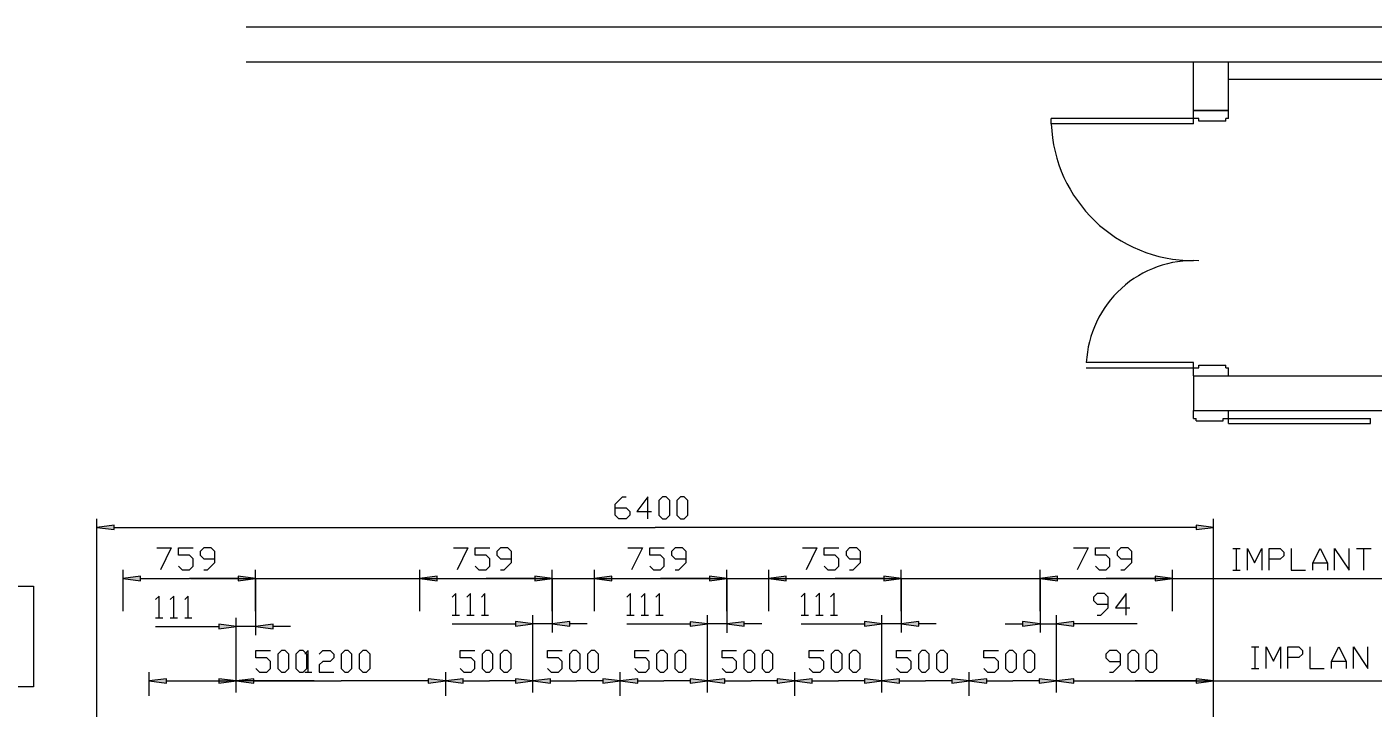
# Model space of a CAD drawing. Header units: millimetres. Extents: x 53635 to 142317, y 101101 to 147193.
# Drawn here: x 70416 to 78130, y 122537 to 126443 of the extents above; entities that cross this region are included whole.
import ezdxf

# ---------------------------------------------------------------- set-up
doc = ezdxf.new("R2010")
doc.units = ezdxf.units.MM
doc.header["$LTSCALE"] = 0.5
doc.header["$MEASUREMENT"] = 0
doc.layers.get('0').update_dxf_attribs({"lineweight": 0})
for name, color, linetype, lineweight in [('beton', 6, 'Continuous', 0), ('betonfin', 1, 'Continuous', 0), ('COT', 3, 'Continuous', 0)]:
    doc.layers.add(name, color=color, linetype=linetype, lineweight=lineweight)
doc.styles.add('_TCW_TXTSTY_1', font='TIMES.TTF')
doc.styles.get("Standard").update_dxf_attribs({"font": 'TXT.SHX'})
doc.dimstyles.get("Standard").update_dxf_attribs({"dimscale": 10, "dimtxt": 1.5, "dimasz": 2, "dimexe": 1, "dimexo": 1, "dimgap": 1, "dimtad": 1, "dimrnd": 0.5, "dimdsep": 46, "dimtxsty": '_TCW_TXTSTY_1', "dimcen": 0.09, "dimclrd": 3, "dimclre": 3, "dimclrt": 3, "dimadec": 0, "dimazin": 0, "dimtfac": 1, "dimtdec": 3, "dimtmove": 0, "dimatfit": 0, "dimfxl": 1, "dimfrac": 2, "dimtolj": 1, "dimtzin": 0, "dimarcsym": 0})

# ---------------------------------------------------------------- blocks, each defined once
blk = doc.blocks.new('*D103')
at = {"layer": 'COT', "linetype": 'Continuous', "ltscale": 2}
for points in [[(76221.6, 123019.4), (76121.6, 123032.4), (76121.6, 123006.4)], [(76315.8, 123019.4), (76415.8, 123006.4), (76415.8, 123032.4)]]:
    blk.add_hatch(color=3, dxfattribs=at).paths.add_polyline_path(points)
at = {"linetype": 'ByBlock', "flags": 128}
for points in [[(76549.1, 123069.4), (76570, 123069.4), (76611.6, 123111.1), (76611.6, 123173.6), (76590.8, 123194.4), (76549.1, 123194.4), (76528.3, 123173.6), (76528.3, 123152.7), (76549.1, 123131.9), (76611.6, 123131.9)], [(76715.8, 123069.4), (76715.8, 123194.4), (76653.3, 123111.1), (76736.6, 123111.1)]]:
    blk.add_lwpolyline(points, dxfattribs=at)
at = {"layer": 'COT', "color": 3, "linetype": 'Continuous', "ltscale": 2}
for p, q in [((76221.6, 123280), (76221.6, 122969.4)), ((76315.8, 122676.9), (76315.8, 123069.4))]:
    blk.add_line(p, q, dxfattribs=at)
at = {"layer": 'COT', "color": 3, "linetype": 'Continuous', "ltscale": 2, "flags": 128}
for points in [[(76021.6, 123019.4), (76121.6, 123019.4)], [(76778.3, 123019.4), (76528.3, 123019.4), (76415.8, 123019.4)]]:
    blk.add_lwpolyline(points, dxfattribs=at)
for points in [[(76221.6, 123019.4), (76121.6, 123032.4), (76121.6, 123006.4)], [(76315.8, 123019.4), (76415.8, 123006.4), (76415.8, 123032.4)]]:
    blk.add_lwpolyline(points, close=True, dxfattribs=at)
at = {"layer": 'COT', "color": 3, "linetype": 'Continuous', "ltscale": 2}
blk.add_lwpolyline([(76221.6, 123019.4), (76315.8, 123019.4)], dxfattribs=at)
blk = doc.blocks.new('*D104')
at = {"layer": 'COT', "linetype": 'Continuous', "ltscale": 2}
for points in [[(75315.8, 123020), (75215.8, 123033), (75215.8, 123007)], [(75426.6, 123020), (75526.6, 123007), (75526.6, 123033)]]:
    blk.add_hatch(color=3, dxfattribs=at).paths.add_polyline_path(points)
at = {"linetype": 'ByBlock'}
for points in [[(74874.1, 123070), (74874.1, 123195), (74853.3, 123174.1)], [(74957.5, 123070), (74957.5, 123195), (74936.6, 123174.1)], [(75040.8, 123070), (75040.8, 123195), (75020, 123174.1)]]:
    blk.add_lwpolyline(points, dxfattribs=at)
at = {"linetype": 'ByBlock', "flags": 128}
for points in [[(74853.3, 123070), (74895, 123070)], [(74936.6, 123070), (74978.3, 123070)], [(75020, 123070), (75061.6, 123070)]]:
    blk.add_lwpolyline(points, dxfattribs=at)
at = {"layer": 'COT', "color": 3, "linetype": 'Continuous', "ltscale": 2}
for p, q in [((75426.6, 123280), (75426.6, 122970)), ((75315.8, 122676.9), (75315.8, 123070))]:
    blk.add_line(p, q, dxfattribs=at)
at = {"layer": 'COT', "color": 3, "linetype": 'Continuous', "ltscale": 2, "flags": 128}
for points in [[(74853.3, 123020), (75103.3, 123020), (75215.8, 123020)], [(75626.6, 123020), (75526.6, 123020)]]:
    blk.add_lwpolyline(points, dxfattribs=at)
for points in [[(75315.8, 123020), (75215.8, 123033), (75215.8, 123007)], [(75426.6, 123020), (75526.6, 123007), (75526.6, 123033)]]:
    blk.add_lwpolyline(points, close=True, dxfattribs=at)
at = {"layer": 'COT', "color": 3, "linetype": 'Continuous', "ltscale": 2}
blk.add_lwpolyline([(75426.6, 123020), (75315.8, 123020)], dxfattribs=at)
blk = doc.blocks.new('*D105')
at = {"layer": 'COT', "linetype": 'Continuous', "ltscale": 2}
for points in [[(74315.8, 123019.1), (74215.8, 123032.1), (74215.8, 123006.1)], [(74426.6, 123019.1), (74526.6, 123006.1), (74526.6, 123032.1)]]:
    blk.add_hatch(color=3, dxfattribs=at).paths.add_polyline_path(points)
at = {"linetype": 'ByBlock'}
for points in [[(73874.1, 123069.1), (73874.1, 123194.1), (73853.3, 123173.3)], [(73957.5, 123069.1), (73957.5, 123194.1), (73936.6, 123173.3)], [(74040.8, 123069.1), (74040.8, 123194.1), (74020, 123173.3)]]:
    blk.add_lwpolyline(points, dxfattribs=at)
at = {"linetype": 'ByBlock', "flags": 128}
for points in [[(73853.3, 123069.1), (73895, 123069.1)], [(73936.6, 123069.1), (73978.3, 123069.1)], [(74020, 123069.1), (74061.6, 123069.1)]]:
    blk.add_lwpolyline(points, dxfattribs=at)
at = {"layer": 'COT', "color": 3, "linetype": 'Continuous', "ltscale": 2}
for p, q in [((74426.6, 123280), (74426.6, 122969.1)), ((74315.8, 122676.9), (74315.8, 123069.1))]:
    blk.add_line(p, q, dxfattribs=at)
at = {"layer": 'COT', "color": 3, "linetype": 'Continuous', "ltscale": 2, "flags": 128}
for points in [[(73853.3, 123019.1), (74103.3, 123019.1), (74215.8, 123019.1)], [(74626.6, 123019.1), (74526.6, 123019.1)]]:
    blk.add_lwpolyline(points, dxfattribs=at)
for points in [[(74315.8, 123019.1), (74215.8, 123032.1), (74215.8, 123006.1)], [(74426.6, 123019.1), (74526.6, 123006.1), (74526.6, 123032.1)]]:
    blk.add_lwpolyline(points, close=True, dxfattribs=at)
at = {"layer": 'COT', "color": 3, "linetype": 'Continuous', "ltscale": 2}
blk.add_lwpolyline([(74426.6, 123019.1), (74315.8, 123019.1)], dxfattribs=at)
blk = doc.blocks.new('*D106')
at = {"layer": 'COT', "linetype": 'Continuous', "ltscale": 2}
for points in [[(73315.8, 123019.4), (73215.8, 123032.4), (73215.8, 123006.4)], [(73426.6, 123019.4), (73526.6, 123006.4), (73526.6, 123032.4)]]:
    blk.add_hatch(color=3, dxfattribs=at).paths.add_polyline_path(points)
at = {"linetype": 'ByBlock'}
for points in [[(72874.1, 123069.4), (72874.1, 123194.4), (72853.3, 123173.6)], [(72957.5, 123069.4), (72957.5, 123194.4), (72936.6, 123173.6)], [(73040.8, 123069.4), (73040.8, 123194.4), (73020, 123173.6)]]:
    blk.add_lwpolyline(points, dxfattribs=at)
at = {"linetype": 'ByBlock', "flags": 128}
for points in [[(72853.3, 123069.4), (72895, 123069.4)], [(72936.6, 123069.4), (72978.3, 123069.4)], [(73020, 123069.4), (73061.6, 123069.4)]]:
    blk.add_lwpolyline(points, dxfattribs=at)
at = {"layer": 'COT', "color": 3, "linetype": 'Continuous', "ltscale": 2}
for p, q in [((73426.6, 123280), (73426.6, 122969.4)), ((73315.8, 122676.9), (73315.8, 123069.4))]:
    blk.add_line(p, q, dxfattribs=at)
at = {"layer": 'COT', "color": 3, "linetype": 'Continuous', "ltscale": 2, "flags": 128}
for points in [[(72853.3, 123019.4), (73103.3, 123019.4), (73215.8, 123019.4)], [(73626.6, 123019.4), (73526.6, 123019.4)]]:
    blk.add_lwpolyline(points, dxfattribs=at)
for points in [[(73315.8, 123019.4), (73215.8, 123032.4), (73215.8, 123006.4)], [(73426.6, 123019.4), (73526.6, 123006.4), (73526.6, 123032.4)]]:
    blk.add_lwpolyline(points, close=True, dxfattribs=at)
at = {"layer": 'COT', "color": 3, "linetype": 'Continuous', "ltscale": 2}
blk.add_lwpolyline([(73426.6, 123019.4), (73315.8, 123019.4)], dxfattribs=at)
blk = doc.blocks.new('*D107')
at = {"layer": 'COT', "linetype": 'Continuous', "ltscale": 2}
for points in [[(71615.8, 123004.3), (71515.8, 123017.3), (71515.8, 122991.3)], [(71726.6, 123004.3), (71826.6, 122991.3), (71826.6, 123017.3)]]:
    blk.add_hatch(color=3, dxfattribs=at).paths.add_polyline_path(points)
at = {"linetype": 'ByBlock'}
for points in [[(71174.1, 123054.3), (71174.1, 123179.3), (71153.3, 123158.4)], [(71257.5, 123054.3), (71257.5, 123179.3), (71236.6, 123158.4)], [(71340.8, 123054.3), (71340.8, 123179.3), (71320, 123158.4)]]:
    blk.add_lwpolyline(points, dxfattribs=at)
at = {"linetype": 'ByBlock', "flags": 128}
for points in [[(71153.3, 123054.3), (71195, 123054.3)], [(71236.6, 123054.3), (71278.3, 123054.3)], [(71320, 123054.3), (71361.6, 123054.3)]]:
    blk.add_lwpolyline(points, dxfattribs=at)
at = {"layer": 'COT', "color": 3, "linetype": 'Continuous', "ltscale": 2}
for p, q in [((71726.6, 123280), (71726.6, 122954.3)), ((71615.8, 122676.9), (71615.8, 123054.3))]:
    blk.add_line(p, q, dxfattribs=at)
at = {"layer": 'COT', "color": 3, "linetype": 'Continuous', "ltscale": 2, "flags": 128}
for points in [[(71153.3, 123004.3), (71403.3, 123004.3), (71515.8, 123004.3)], [(71926.6, 123004.3), (71826.6, 123004.3)]]:
    blk.add_lwpolyline(points, dxfattribs=at)
for points in [[(71615.8, 123004.3), (71515.8, 123017.3), (71515.8, 122991.3)], [(71726.6, 123004.3), (71826.6, 122991.3), (71826.6, 123017.3)]]:
    blk.add_lwpolyline(points, close=True, dxfattribs=at)
at = {"layer": 'COT', "color": 3, "linetype": 'Continuous', "ltscale": 2}
blk.add_lwpolyline([(71726.6, 123004.3), (71615.8, 123004.3)], dxfattribs=at)
blk = doc.blocks.new('*D108')
at = {"layer": 'COT', "linetype": 'Continuous', "ltscale": 2}
for points in [[(71115.9, 122692.1), (71215.9, 122679.1), (71215.9, 122705.1)], [(71615.8, 122692.1), (71515.8, 122705.1), (71515.8, 122679.1)]]:
    blk.add_hatch(color=3, dxfattribs=at).paths.add_polyline_path(points)
at = {"linetype": 'ByBlock', "flags": 128}
for points in [[(71728.3, 122762.9), (71749.1, 122742.1), (71790.8, 122742.1), (71811.6, 122762.9), (71811.6, 122804.6), (71790.8, 122825.4), (71728.3, 122825.4), (71728.3, 122867.1), (71811.6, 122867.1)], [(71874.1, 122742.1), (71895, 122742.1), (71915.8, 122762.9), (71915.8, 122846.3), (71895, 122867.1), (71874.1, 122867.1), (71853.3, 122846.3), (71853.3, 122762.9), (71874.1, 122742.1)], [(71978.3, 122742.1), (71999.1, 122742.1), (72020, 122762.9), (72020, 122846.3), (71999.1, 122867.1), (71978.3, 122867.1), (71957.5, 122846.3), (71957.5, 122762.9), (71978.3, 122742.1)]]:
    blk.add_lwpolyline(points, dxfattribs=at)
at = {"layer": 'COT', "color": 3, "linetype": 'Continuous', "ltscale": 2}
for p, q in [((71115.9, 122606.6), (71115.9, 122742.1)), ((71615.8, 122626.9), (71615.8, 122742.1))]:
    blk.add_line(p, q, dxfattribs=at)
at = {"layer": 'COT', "color": 3, "linetype": 'Continuous', "ltscale": 2, "flags": 128}
for points in [[(71115.9, 122692.1), (71215.9, 122679.1), (71215.9, 122705.1)], [(71615.8, 122692.1), (71515.8, 122705.1), (71515.8, 122679.1)]]:
    blk.add_lwpolyline(points, close=True, dxfattribs=at)
for points in [[(71215.9, 122692.1), (71515.8, 122692.1), (71515.8, 122692.1), (71565.8, 122692.1)], [(72061.6, 122692.1), (71728.3, 122692.1), (71615.8, 122692.1), (71565.8, 122692.1)]]:
    blk.add_lwpolyline(points, dxfattribs=at)
blk = doc.blocks.new('*D109')
at = {"layer": 'COT', "linetype": 'Continuous', "ltscale": 2}
for points in [[(71615.8, 122692.1), (71715.8, 122679.1), (71715.8, 122705.1)], [(72815.9, 122692.1), (72715.9, 122705.1), (72715.9, 122679.1)]]:
    blk.add_hatch(color=3, dxfattribs=at).paths.add_polyline_path(points)
at = {"linetype": 'ByBlock'}
blk.add_lwpolyline([(72028.3, 122742.1), (72028.3, 122867.1), (72007.5, 122846.3)], dxfattribs=at)
at = {"linetype": 'ByBlock', "flags": 128}
for points in [[(72090.8, 122846.3), (72111.7, 122867.1), (72153.3, 122867.1), (72174.2, 122846.3), (72174.2, 122825.4), (72153.3, 122804.6), (72111.7, 122804.6), (72090.8, 122783.8), (72090.8, 122742.1), (72174.2, 122742.1)], [(72236.7, 122742.1), (72257.5, 122742.1), (72278.3, 122762.9), (72278.3, 122846.3), (72257.5, 122867.1), (72236.7, 122867.1), (72215.8, 122846.3), (72215.8, 122762.9), (72236.7, 122742.1)], [(72340.8, 122742.1), (72361.7, 122742.1), (72382.5, 122762.9), (72382.5, 122846.3), (72361.7, 122867.1), (72340.8, 122867.1), (72320, 122846.3), (72320, 122762.9), (72340.8, 122742.1)], [(72007.5, 122742.1), (72049.2, 122742.1)]]:
    blk.add_lwpolyline(points, dxfattribs=at)
at = {"layer": 'COT', "color": 3, "linetype": 'Continuous', "ltscale": 2}
for p, q in [((71615.8, 122626.9), (71615.8, 122742.1)), ((72815.9, 122606.6), (72815.9, 122742.1))]:
    blk.add_line(p, q, dxfattribs=at)
at = {"layer": 'COT', "color": 3, "linetype": 'Continuous', "ltscale": 2, "flags": 128}
for points in [[(71615.8, 122692.1), (71715.8, 122679.1), (71715.8, 122705.1)], [(72815.9, 122692.1), (72715.9, 122705.1), (72715.9, 122679.1)]]:
    blk.add_lwpolyline(points, close=True, dxfattribs=at)
for points in [[(71715.8, 122692.1), (71715.8, 122692.1), (71715.8, 122692.1), (72215.8, 122692.1)], [(72715.9, 122692.1), (72715.9, 122692.1), (72715.9, 122692.1), (72215.8, 122692.1)]]:
    blk.add_lwpolyline(points, dxfattribs=at)
blk = doc.blocks.new('*D110')
at = {"layer": 'COT', "linetype": 'Continuous', "ltscale": 2}
for points in [[(72815.9, 122692.1), (72915.9, 122679.1), (72915.9, 122705.1)], [(73315.8, 122692.1), (73215.8, 122705.1), (73215.8, 122679.1)]]:
    blk.add_hatch(color=3, dxfattribs=at).paths.add_polyline_path(points)
at = {"linetype": 'ByBlock', "flags": 128}
for points in [[(72899.2, 122762.9), (72920, 122742.1), (72961.7, 122742.1), (72982.5, 122762.9), (72982.5, 122804.6), (72961.7, 122825.4), (72899.2, 122825.4), (72899.2, 122867.1), (72982.5, 122867.1)], [(73045, 122742.1), (73065.8, 122742.1), (73086.7, 122762.9), (73086.7, 122846.3), (73065.8, 122867.1), (73045, 122867.1), (73024.2, 122846.3), (73024.2, 122762.9), (73045, 122742.1)], [(73149.2, 122742.1), (73170, 122742.1), (73190.8, 122762.9), (73190.8, 122846.3), (73170, 122867.1), (73149.2, 122867.1), (73128.3, 122846.3), (73128.3, 122762.9), (73149.2, 122742.1)]]:
    blk.add_lwpolyline(points, dxfattribs=at)
at = {"layer": 'COT', "color": 3, "linetype": 'Continuous', "ltscale": 2}
for p, q in [((72815.9, 122606.6), (72815.9, 122742.1)), ((73315.8, 122626.9), (73315.8, 122742.1))]:
    blk.add_line(p, q, dxfattribs=at)
at = {"layer": 'COT', "color": 3, "linetype": 'Continuous', "ltscale": 2, "flags": 128}
for points in [[(72815.9, 122692.1), (72915.9, 122679.1), (72915.9, 122705.1)], [(73315.8, 122692.1), (73215.8, 122705.1), (73215.8, 122679.1)]]:
    blk.add_lwpolyline(points, close=True, dxfattribs=at)
for points in [[(72915.9, 122692.1), (72915.9, 122692.1), (72915.9, 122692.1), (73065.8, 122692.1)], [(73215.8, 122692.1), (73215.8, 122692.1), (73215.8, 122692.1), (73065.8, 122692.1)]]:
    blk.add_lwpolyline(points, dxfattribs=at)
blk = doc.blocks.new('*D111')
at = {"layer": 'COT', "linetype": 'Continuous', "ltscale": 2}
for points in [[(73315.8, 122692.1), (73415.8, 122679.1), (73415.8, 122705.1)], [(73815.9, 122692.1), (73715.9, 122705.1), (73715.9, 122679.1)]]:
    blk.add_hatch(color=3, dxfattribs=at).paths.add_polyline_path(points)
at = {"linetype": 'ByBlock', "flags": 128}
for points in [[(73399.2, 122762.9), (73420, 122742.1), (73461.7, 122742.1), (73482.5, 122762.9), (73482.5, 122804.6), (73461.7, 122825.4), (73399.2, 122825.4), (73399.2, 122867.1), (73482.5, 122867.1)], [(73545, 122742.1), (73565.8, 122742.1), (73586.7, 122762.9), (73586.7, 122846.3), (73565.8, 122867.1), (73545, 122867.1), (73524.2, 122846.3), (73524.2, 122762.9), (73545, 122742.1)], [(73649.2, 122742.1), (73670, 122742.1), (73690.8, 122762.9), (73690.8, 122846.3), (73670, 122867.1), (73649.2, 122867.1), (73628.3, 122846.3), (73628.3, 122762.9), (73649.2, 122742.1)]]:
    blk.add_lwpolyline(points, dxfattribs=at)
at = {"layer": 'COT', "color": 3, "linetype": 'Continuous', "ltscale": 2}
for p, q in [((73315.8, 122626.9), (73315.8, 122742.1)), ((73815.9, 122606.6), (73815.9, 122742.1))]:
    blk.add_line(p, q, dxfattribs=at)
at = {"layer": 'COT', "color": 3, "linetype": 'Continuous', "ltscale": 2, "flags": 128}
for points in [[(73315.8, 122692.1), (73415.8, 122679.1), (73415.8, 122705.1)], [(73815.9, 122692.1), (73715.9, 122705.1), (73715.9, 122679.1)]]:
    blk.add_lwpolyline(points, close=True, dxfattribs=at)
for points in [[(73415.8, 122692.1), (73415.8, 122692.1), (73415.8, 122692.1), (73565.8, 122692.1)], [(73715.9, 122692.1), (73715.9, 122692.1), (73715.9, 122692.1), (73565.8, 122692.1)]]:
    blk.add_lwpolyline(points, dxfattribs=at)
blk = doc.blocks.new('*D112')
at = {"layer": 'COT', "linetype": 'Continuous', "ltscale": 2}
for points in [[(73815.9, 122692.1), (73915.9, 122679.1), (73915.9, 122705.1)], [(74315.8, 122692.1), (74215.8, 122705.1), (74215.8, 122679.1)]]:
    blk.add_hatch(color=3, dxfattribs=at).paths.add_polyline_path(points)
at = {"linetype": 'ByBlock', "flags": 128}
for points in [[(73899.2, 122762.9), (73920, 122742.1), (73961.7, 122742.1), (73982.5, 122762.9), (73982.5, 122804.6), (73961.7, 122825.4), (73899.2, 122825.4), (73899.2, 122867.1), (73982.5, 122867.1)], [(74045, 122742.1), (74065.8, 122742.1), (74086.7, 122762.9), (74086.7, 122846.3), (74065.8, 122867.1), (74045, 122867.1), (74024.2, 122846.3), (74024.2, 122762.9), (74045, 122742.1)], [(74149.2, 122742.1), (74170, 122742.1), (74190.8, 122762.9), (74190.8, 122846.3), (74170, 122867.1), (74149.2, 122867.1), (74128.3, 122846.3), (74128.3, 122762.9), (74149.2, 122742.1)]]:
    blk.add_lwpolyline(points, dxfattribs=at)
at = {"layer": 'COT', "color": 3, "linetype": 'Continuous', "ltscale": 2}
for p, q in [((73815.9, 122606.6), (73815.9, 122742.1)), ((74315.8, 122626.9), (74315.8, 122742.1))]:
    blk.add_line(p, q, dxfattribs=at)
at = {"layer": 'COT', "color": 3, "linetype": 'Continuous', "ltscale": 2, "flags": 128}
for points in [[(73815.9, 122692.1), (73915.9, 122679.1), (73915.9, 122705.1)], [(74315.8, 122692.1), (74215.8, 122705.1), (74215.8, 122679.1)]]:
    blk.add_lwpolyline(points, close=True, dxfattribs=at)
for points in [[(73915.9, 122692.1), (73915.9, 122692.1), (73915.9, 122692.1), (74065.8, 122692.1)], [(74215.8, 122692.1), (74215.8, 122692.1), (74215.8, 122692.1), (74065.8, 122692.1)]]:
    blk.add_lwpolyline(points, dxfattribs=at)
blk = doc.blocks.new('*D113')
at = {"layer": 'COT', "linetype": 'Continuous', "ltscale": 2}
for points in [[(74315.8, 122692.1), (74415.8, 122679.1), (74415.8, 122705.1)], [(74815.9, 122692.1), (74715.9, 122705.1), (74715.9, 122679.1)]]:
    blk.add_hatch(color=3, dxfattribs=at).paths.add_polyline_path(points)
at = {"linetype": 'ByBlock', "flags": 128}
for points in [[(74399.2, 122762.9), (74420, 122742.1), (74461.7, 122742.1), (74482.5, 122762.9), (74482.5, 122804.6), (74461.7, 122825.4), (74399.2, 122825.4), (74399.2, 122867.1), (74482.5, 122867.1)], [(74545, 122742.1), (74565.8, 122742.1), (74586.7, 122762.9), (74586.7, 122846.3), (74565.8, 122867.1), (74545, 122867.1), (74524.2, 122846.3), (74524.2, 122762.9), (74545, 122742.1)], [(74649.2, 122742.1), (74670, 122742.1), (74690.8, 122762.9), (74690.8, 122846.3), (74670, 122867.1), (74649.2, 122867.1), (74628.3, 122846.3), (74628.3, 122762.9), (74649.2, 122742.1)]]:
    blk.add_lwpolyline(points, dxfattribs=at)
at = {"layer": 'COT', "color": 3, "linetype": 'Continuous', "ltscale": 2}
for p, q in [((74315.8, 122626.9), (74315.8, 122742.1)), ((74815.9, 122606.6), (74815.9, 122742.1))]:
    blk.add_line(p, q, dxfattribs=at)
at = {"layer": 'COT', "color": 3, "linetype": 'Continuous', "ltscale": 2, "flags": 128}
for points in [[(74315.8, 122692.1), (74415.8, 122679.1), (74415.8, 122705.1)], [(74815.9, 122692.1), (74715.9, 122705.1), (74715.9, 122679.1)]]:
    blk.add_lwpolyline(points, close=True, dxfattribs=at)
for points in [[(74415.8, 122692.1), (74415.8, 122692.1), (74415.8, 122692.1), (74565.8, 122692.1)], [(74715.9, 122692.1), (74715.9, 122692.1), (74715.9, 122692.1), (74565.8, 122692.1)]]:
    blk.add_lwpolyline(points, dxfattribs=at)
blk = doc.blocks.new('*D114')
at = {"layer": 'COT', "linetype": 'Continuous', "ltscale": 2}
for points in [[(74815.9, 122692.1), (74915.9, 122679.1), (74915.9, 122705.1)], [(75315.8, 122692.1), (75215.8, 122705.1), (75215.8, 122679.1)]]:
    blk.add_hatch(color=3, dxfattribs=at).paths.add_polyline_path(points)
at = {"linetype": 'ByBlock', "flags": 128}
for points in [[(74899.2, 122762.9), (74920, 122742.1), (74961.7, 122742.1), (74982.5, 122762.9), (74982.5, 122804.6), (74961.7, 122825.4), (74899.2, 122825.4), (74899.2, 122867.1), (74982.5, 122867.1)], [(75045, 122742.1), (75065.8, 122742.1), (75086.7, 122762.9), (75086.7, 122846.3), (75065.8, 122867.1), (75045, 122867.1), (75024.2, 122846.3), (75024.2, 122762.9), (75045, 122742.1)], [(75149.2, 122742.1), (75170, 122742.1), (75190.8, 122762.9), (75190.8, 122846.3), (75170, 122867.1), (75149.2, 122867.1), (75128.3, 122846.3), (75128.3, 122762.9), (75149.2, 122742.1)]]:
    blk.add_lwpolyline(points, dxfattribs=at)
at = {"layer": 'COT', "color": 3, "linetype": 'Continuous', "ltscale": 2}
for p, q in [((74815.9, 122606.6), (74815.9, 122742.1)), ((75315.8, 122626.9), (75315.8, 122742.1))]:
    blk.add_line(p, q, dxfattribs=at)
at = {"layer": 'COT', "color": 3, "linetype": 'Continuous', "ltscale": 2, "flags": 128}
for points in [[(74815.9, 122692.1), (74915.9, 122679.1), (74915.9, 122705.1)], [(75315.8, 122692.1), (75215.8, 122705.1), (75215.8, 122679.1)]]:
    blk.add_lwpolyline(points, close=True, dxfattribs=at)
for points in [[(74915.9, 122692.1), (74915.9, 122692.1), (74915.9, 122692.1), (75065.8, 122692.1)], [(75215.8, 122692.1), (75215.8, 122692.1), (75215.8, 122692.1), (75065.8, 122692.1)]]:
    blk.add_lwpolyline(points, dxfattribs=at)
blk = doc.blocks.new('*D115')
at = {"layer": 'COT', "linetype": 'Continuous', "ltscale": 2}
for points in [[(75315.8, 122692.1), (75415.8, 122679.1), (75415.8, 122705.1)], [(75815.9, 122692.1), (75715.9, 122705.1), (75715.9, 122679.1)]]:
    blk.add_hatch(color=3, dxfattribs=at).paths.add_polyline_path(points)
at = {"linetype": 'ByBlock', "flags": 128}
for points in [[(75399.2, 122762.9), (75420, 122742.1), (75461.7, 122742.1), (75482.5, 122762.9), (75482.5, 122804.6), (75461.7, 122825.4), (75399.2, 122825.4), (75399.2, 122867.1), (75482.5, 122867.1)], [(75545, 122742.1), (75565.8, 122742.1), (75586.7, 122762.9), (75586.7, 122846.3), (75565.8, 122867.1), (75545, 122867.1), (75524.2, 122846.3), (75524.2, 122762.9), (75545, 122742.1)], [(75649.2, 122742.1), (75670, 122742.1), (75690.8, 122762.9), (75690.8, 122846.3), (75670, 122867.1), (75649.2, 122867.1), (75628.3, 122846.3), (75628.3, 122762.9), (75649.2, 122742.1)]]:
    blk.add_lwpolyline(points, dxfattribs=at)
at = {"layer": 'COT', "color": 3, "linetype": 'Continuous', "ltscale": 2}
for p, q in [((75315.8, 122626.9), (75315.8, 122742.1)), ((75815.9, 122606.6), (75815.9, 122742.1))]:
    blk.add_line(p, q, dxfattribs=at)
at = {"layer": 'COT', "color": 3, "linetype": 'Continuous', "ltscale": 2, "flags": 128}
for points in [[(75315.8, 122692.1), (75415.8, 122679.1), (75415.8, 122705.1)], [(75815.9, 122692.1), (75715.9, 122705.1), (75715.9, 122679.1)]]:
    blk.add_lwpolyline(points, close=True, dxfattribs=at)
for points in [[(75415.8, 122692.1), (75415.8, 122692.1), (75415.8, 122692.1), (75565.8, 122692.1)], [(75715.9, 122692.1), (75715.9, 122692.1), (75715.9, 122692.1), (75565.8, 122692.1)]]:
    blk.add_lwpolyline(points, dxfattribs=at)
blk = doc.blocks.new('*D116')
at = {"layer": 'COT', "linetype": 'Continuous', "ltscale": 2}
for points in [[(75815.9, 122692.1), (75915.9, 122679.1), (75915.9, 122705.1)], [(76315.8, 122692.1), (76215.8, 122705.1), (76215.8, 122679.1)]]:
    blk.add_hatch(color=3, dxfattribs=at).paths.add_polyline_path(points)
at = {"linetype": 'ByBlock', "flags": 128}
for points in [[(75899.2, 122762.9), (75920, 122742.1), (75961.7, 122742.1), (75982.5, 122762.9), (75982.5, 122804.6), (75961.7, 122825.4), (75899.2, 122825.4), (75899.2, 122867.1), (75982.5, 122867.1)], [(76045, 122742.1), (76065.8, 122742.1), (76086.7, 122762.9), (76086.7, 122846.3), (76065.8, 122867.1), (76045, 122867.1), (76024.2, 122846.3), (76024.2, 122762.9), (76045, 122742.1)], [(76149.2, 122742.1), (76170, 122742.1), (76190.8, 122762.9), (76190.8, 122846.3), (76170, 122867.1), (76149.2, 122867.1), (76128.3, 122846.3), (76128.3, 122762.9), (76149.2, 122742.1)]]:
    blk.add_lwpolyline(points, dxfattribs=at)
at = {"layer": 'COT', "color": 3, "linetype": 'Continuous', "ltscale": 2}
for p, q in [((75815.9, 122606.6), (75815.9, 122742.1)), ((76315.8, 122626.9), (76315.8, 122742.1))]:
    blk.add_line(p, q, dxfattribs=at)
at = {"layer": 'COT', "color": 3, "linetype": 'Continuous', "ltscale": 2, "flags": 128}
for points in [[(75815.9, 122692.1), (75915.9, 122679.1), (75915.9, 122705.1)], [(76315.8, 122692.1), (76215.8, 122705.1), (76215.8, 122679.1)]]:
    blk.add_lwpolyline(points, close=True, dxfattribs=at)
for points in [[(75915.9, 122692.1), (75915.9, 122692.1), (75915.9, 122692.1), (76065.8, 122692.1)], [(76215.8, 122692.1), (76215.8, 122692.1), (76215.8, 122692.1), (76065.8, 122692.1)]]:
    blk.add_lwpolyline(points, dxfattribs=at)
blk = doc.blocks.new('*D117')
at = {"layer": 'COT', "linetype": 'Continuous', "ltscale": 2}
for points in [[(76315.8, 122692.1), (76415.8, 122679.1), (76415.8, 122705.1)], [(77215.9, 122692.1), (77115.9, 122705.1), (77115.9, 122679.1)]]:
    blk.add_hatch(color=3, dxfattribs=at).paths.add_polyline_path(points)
at = {"linetype": 'ByBlock', "flags": 128}
for points in [[(76620, 122742.1), (76640.8, 122742.1), (76682.5, 122783.8), (76682.5, 122846.3), (76661.7, 122867.1), (76620, 122867.1), (76599.2, 122846.3), (76599.2, 122825.4), (76620, 122804.6), (76682.5, 122804.6)], [(76745, 122742.1), (76765.8, 122742.1), (76786.7, 122762.9), (76786.7, 122846.3), (76765.8, 122867.1), (76745, 122867.1), (76724.2, 122846.3), (76724.2, 122762.9), (76745, 122742.1)], [(76849.2, 122742.1), (76870, 122742.1), (76890.8, 122762.9), (76890.8, 122846.3), (76870, 122867.1), (76849.2, 122867.1), (76828.3, 122846.3), (76828.3, 122762.9), (76849.2, 122742.1)]]:
    blk.add_lwpolyline(points, dxfattribs=at)
at = {"layer": 'COT', "color": 3, "linetype": 'Continuous', "ltscale": 2}
for p, q in [((76315.8, 122676.9), (76315.8, 122742.1)), ((77215.9, 122698.6), (77215.9, 122742.1))]:
    blk.add_line(p, q, dxfattribs=at)
at = {"layer": 'COT', "color": 3, "linetype": 'Continuous', "ltscale": 2, "flags": 128}
for points in [[(76315.8, 122692.1), (76415.8, 122679.1), (76415.8, 122705.1)], [(77215.9, 122692.1), (77115.9, 122705.1), (77115.9, 122679.1)]]:
    blk.add_lwpolyline(points, close=True, dxfattribs=at)
for points in [[(76415.8, 122692.1), (76415.8, 122692.1), (76415.8, 122692.1), (76765.8, 122692.1)], [(77115.9, 122692.1), (77115.9, 122692.1), (77115.9, 122692.1), (76765.8, 122692.1)]]:
    blk.add_lwpolyline(points, dxfattribs=at)
blk = doc.blocks.new('*D118')
at = {"layer": 'COT', "linetype": 'Continuous', "ltscale": 2}
for points in [[(70967.6, 123280), (71067.6, 123267), (71067.6, 123293)], [(71726.6, 123280), (71626.6, 123293), (71626.6, 123267)]]:
    blk.add_hatch(color=3, dxfattribs=at).paths.add_polyline_path(points)
at = {"linetype": 'ByBlock', "flags": 128}
for points in [[(71159.6, 123455), (71243, 123455), (71180.5, 123330)], [(71284.6, 123350.8), (71305.5, 123330), (71347.1, 123330), (71368, 123350.8), (71368, 123392.5), (71347.1, 123413.3), (71284.6, 123413.3), (71284.6, 123455), (71368, 123455)], [(71430.5, 123330), (71451.3, 123330), (71493, 123371.6), (71493, 123434.1), (71472.1, 123455), (71430.5, 123455), (71409.6, 123434.1), (71409.6, 123413.3), (71430.5, 123392.5), (71493, 123392.5)]]:
    blk.add_lwpolyline(points, dxfattribs=at)
at = {"layer": 'COT', "color": 3, "linetype": 'Continuous', "ltscale": 2}
for p, q in [((70967.6, 123092.5), (70967.6, 123330)), ((71726.6, 123092.5), (71726.6, 123330))]:
    blk.add_line(p, q, dxfattribs=at)
at = {"layer": 'COT', "color": 3, "linetype": 'Continuous', "ltscale": 2, "flags": 128}
for points in [[(70967.6, 123280), (71067.6, 123267), (71067.6, 123293)], [(71726.6, 123280), (71626.6, 123293), (71626.6, 123267)]]:
    blk.add_lwpolyline(points, close=True, dxfattribs=at)
for points in [[(71067.6, 123280), (71067.6, 123280), (71067.6, 123280), (71347.1, 123280)], [(71626.6, 123280), (71626.6, 123280), (71626.6, 123280), (71347.1, 123280)]]:
    blk.add_lwpolyline(points, dxfattribs=at)
blk = doc.blocks.new('*D119')
at = {"layer": 'COT', "linetype": 'Continuous', "ltscale": 2}
for points in [[(72667.6, 123280), (72767.6, 123267), (72767.6, 123293)], [(73426.6, 123280), (73326.6, 123293), (73326.6, 123267)]]:
    blk.add_hatch(color=3, dxfattribs=at).paths.add_polyline_path(points)
at = {"linetype": 'ByBlock', "flags": 128}
for points in [[(72859.6, 123455), (72943, 123455), (72880.5, 123330)], [(72984.6, 123350.8), (73005.5, 123330), (73047.1, 123330), (73068, 123350.8), (73068, 123392.5), (73047.1, 123413.3), (72984.6, 123413.3), (72984.6, 123455), (73068, 123455)], [(73130.5, 123330), (73151.3, 123330), (73193, 123371.6), (73193, 123434.1), (73172.1, 123455), (73130.5, 123455), (73109.6, 123434.1), (73109.6, 123413.3), (73130.5, 123392.5), (73193, 123392.5)]]:
    blk.add_lwpolyline(points, dxfattribs=at)
at = {"layer": 'COT', "color": 3, "linetype": 'Continuous', "ltscale": 2}
for p, q in [((72667.6, 123092.5), (72667.6, 123330)), ((73426.6, 123092.5), (73426.6, 123330))]:
    blk.add_line(p, q, dxfattribs=at)
at = {"layer": 'COT', "color": 3, "linetype": 'Continuous', "ltscale": 2, "flags": 128}
for points in [[(72667.6, 123280), (72767.6, 123267), (72767.6, 123293)], [(73426.6, 123280), (73326.6, 123293), (73326.6, 123267)]]:
    blk.add_lwpolyline(points, close=True, dxfattribs=at)
for points in [[(72767.6, 123280), (72767.6, 123280), (72767.6, 123280), (73047.1, 123280)], [(73326.6, 123280), (73326.6, 123280), (73326.6, 123280), (73047.1, 123280)]]:
    blk.add_lwpolyline(points, dxfattribs=at)
blk = doc.blocks.new('*D120')
at = {"layer": 'COT', "linetype": 'Continuous', "ltscale": 2}
for points in [[(73667.6, 123280), (73767.6, 123267), (73767.6, 123293)], [(74426.6, 123280), (74326.6, 123293), (74326.6, 123267)]]:
    blk.add_hatch(color=3, dxfattribs=at).paths.add_polyline_path(points)
at = {"linetype": 'ByBlock', "flags": 128}
for points in [[(73859.6, 123455), (73943, 123455), (73880.5, 123330)], [(73984.6, 123350.8), (74005.5, 123330), (74047.1, 123330), (74068, 123350.8), (74068, 123392.5), (74047.1, 123413.3), (73984.6, 123413.3), (73984.6, 123455), (74068, 123455)], [(74130.5, 123330), (74151.3, 123330), (74193, 123371.6), (74193, 123434.1), (74172.1, 123455), (74130.5, 123455), (74109.6, 123434.1), (74109.6, 123413.3), (74130.5, 123392.5), (74193, 123392.5)]]:
    blk.add_lwpolyline(points, dxfattribs=at)
at = {"layer": 'COT', "color": 3, "linetype": 'Continuous', "ltscale": 2}
for p, q in [((73667.6, 123092.5), (73667.6, 123330)), ((74426.6, 123092.5), (74426.6, 123330))]:
    blk.add_line(p, q, dxfattribs=at)
at = {"layer": 'COT', "color": 3, "linetype": 'Continuous', "ltscale": 2, "flags": 128}
for points in [[(73667.6, 123280), (73767.6, 123267), (73767.6, 123293)], [(74426.6, 123280), (74326.6, 123293), (74326.6, 123267)]]:
    blk.add_lwpolyline(points, close=True, dxfattribs=at)
for points in [[(73767.6, 123280), (73767.6, 123280), (73767.6, 123280), (74047.1, 123280)], [(74326.6, 123280), (74326.6, 123280), (74326.6, 123280), (74047.1, 123280)]]:
    blk.add_lwpolyline(points, dxfattribs=at)
blk = doc.blocks.new('*D121')
at = {"layer": 'COT', "linetype": 'Continuous', "ltscale": 2}
for points in [[(74667.6, 123280), (74767.6, 123267), (74767.6, 123293)], [(75426.6, 123280), (75326.6, 123293), (75326.6, 123267)]]:
    blk.add_hatch(color=3, dxfattribs=at).paths.add_polyline_path(points)
at = {"linetype": 'ByBlock', "flags": 128}
for points in [[(74859.6, 123455), (74943, 123455), (74880.5, 123330)], [(74984.6, 123350.8), (75005.5, 123330), (75047.1, 123330), (75068, 123350.8), (75068, 123392.5), (75047.1, 123413.3), (74984.6, 123413.3), (74984.6, 123455), (75068, 123455)], [(75130.5, 123330), (75151.3, 123330), (75193, 123371.6), (75193, 123434.1), (75172.1, 123455), (75130.5, 123455), (75109.6, 123434.1), (75109.6, 123413.3), (75130.5, 123392.5), (75193, 123392.5)]]:
    blk.add_lwpolyline(points, dxfattribs=at)
at = {"layer": 'COT', "color": 3, "linetype": 'Continuous', "ltscale": 2}
for p, q in [((74667.6, 123092.5), (74667.6, 123330)), ((75426.6, 123092.5), (75426.6, 123330))]:
    blk.add_line(p, q, dxfattribs=at)
at = {"layer": 'COT', "color": 3, "linetype": 'Continuous', "ltscale": 2, "flags": 128}
for points in [[(74667.6, 123280), (74767.6, 123267), (74767.6, 123293)], [(75426.6, 123280), (75326.6, 123293), (75326.6, 123267)]]:
    blk.add_lwpolyline(points, close=True, dxfattribs=at)
for points in [[(74767.6, 123280), (74767.6, 123280), (74767.6, 123280), (75047.1, 123280)], [(75326.6, 123280), (75326.6, 123280), (75326.6, 123280), (75047.1, 123280)]]:
    blk.add_lwpolyline(points, dxfattribs=at)
blk = doc.blocks.new('*D122')
at = {"layer": 'COT', "linetype": 'Continuous', "ltscale": 2}
for points in [[(76221.6, 123280), (76321.6, 123267), (76321.6, 123293)], [(76980.6, 123280), (76880.6, 123293), (76880.6, 123267)]]:
    blk.add_hatch(color=3, dxfattribs=at).paths.add_polyline_path(points)
at = {"linetype": 'ByBlock', "flags": 128}
for points in [[(76413.6, 123455), (76497, 123455), (76434.5, 123330)], [(76538.6, 123350.8), (76559.5, 123330), (76601.1, 123330), (76622, 123350.8), (76622, 123392.5), (76601.1, 123413.3), (76538.6, 123413.3), (76538.6, 123455), (76622, 123455)], [(76684.5, 123330), (76705.3, 123330), (76747, 123371.6), (76747, 123434.1), (76726.1, 123455), (76684.5, 123455), (76663.6, 123434.1), (76663.6, 123413.3), (76684.5, 123392.5), (76747, 123392.5)]]:
    blk.add_lwpolyline(points, dxfattribs=at)
at = {"layer": 'COT', "color": 3, "linetype": 'Continuous', "ltscale": 2}
for p, q in [((76221.6, 123092.5), (76221.6, 123330)), ((76980.6, 123092.5), (76980.6, 123330))]:
    blk.add_line(p, q, dxfattribs=at)
at = {"layer": 'COT', "color": 3, "linetype": 'Continuous', "ltscale": 2, "flags": 128}
for points in [[(76221.6, 123280), (76321.6, 123267), (76321.6, 123293)], [(76980.6, 123280), (76880.6, 123293), (76880.6, 123267)]]:
    blk.add_lwpolyline(points, close=True, dxfattribs=at)
for points in [[(76321.6, 123280), (76321.6, 123280), (76321.6, 123280), (76601.1, 123280)], [(76880.6, 123280), (76880.6, 123280), (76880.6, 123280), (76601.1, 123280)]]:
    blk.add_lwpolyline(points, dxfattribs=at)
blk = doc.blocks.new('*D143')
at = {"layer": 'COT', "linetype": 'Continuous', "ltscale": 2}
for points in [[(70815.9, 123572.8), (70915.9, 123559.8), (70915.9, 123585.8)], [(77215.9, 123572.8), (77115.9, 123585.8), (77115.9, 123559.8)]]:
    blk.add_hatch(color=3, dxfattribs=at).paths.add_polyline_path(points)
at = {"linetype": 'ByBlock', "flags": 128}
for points in [[(73786.7, 123685.3), (73849.2, 123685.3), (73870.1, 123664.5), (73870.1, 123643.7), (73849.2, 123622.8), (73807.6, 123622.8), (73786.7, 123643.7), (73786.7, 123706.2), (73828.4, 123747.8), (73849.2, 123747.8)], [(73974.2, 123622.8), (73974.2, 123747.8), (73911.7, 123664.5), (73995.1, 123664.5)], [(74057.6, 123622.8), (74078.4, 123622.8), (74099.2, 123643.7), (74099.2, 123727), (74078.4, 123747.8), (74057.6, 123747.8), (74036.7, 123727), (74036.7, 123643.7), (74057.6, 123622.8)], [(74161.7, 123622.8), (74182.6, 123622.8), (74203.4, 123643.7), (74203.4, 123727), (74182.6, 123747.8), (74161.7, 123747.8), (74140.9, 123727), (74140.9, 123643.7), (74161.7, 123622.8)]]:
    blk.add_lwpolyline(points, dxfattribs=at)
at = {"layer": 'COT', "color": 3, "linetype": 'Continuous', "ltscale": 2}
for p, q in [((70815.9, 122196.6), (70815.9, 123622.8)), ((77215.9, 122196.6), (77215.9, 123622.8))]:
    blk.add_line(p, q, dxfattribs=at)
at = {"layer": 'COT', "color": 3, "linetype": 'Continuous', "ltscale": 2, "flags": 128}
for points in [[(70815.9, 123572.8), (70915.9, 123559.8), (70915.9, 123585.8)], [(77215.9, 123572.8), (77115.9, 123585.8), (77115.9, 123559.8)]]:
    blk.add_lwpolyline(points, close=True, dxfattribs=at)
for points in [[(70915.9, 123572.8), (70915.9, 123572.8), (70915.9, 123572.8), (74015.9, 123572.8)], [(77115.9, 123572.8), (77115.9, 123572.8), (77115.9, 123572.8), (74015.9, 123572.8)]]:
    blk.add_lwpolyline(points, dxfattribs=at)

msp = doc.modelspace()

# ---------------------------------------------------------------- linework, layer by layer
at = {"linetype": 'ByBlock'}
for points in [[(77326.37, 123452.33), (77368.03, 123452.33)], [(77347.2, 123327.33), (77347.2, 123452.33)], [(78034.7, 123452.33), (78118.03, 123452.33)], [(77784.7, 123369), (77868.03, 123369)], [(77433.47, 122888.27), (77475.13, 122888.27)], [(77454.3, 122763.27), (77454.3, 122888.27)], [(77891.8, 122804.94), (77975.13, 122804.94)]]:
    msp.add_lwpolyline(points, dxfattribs=at)
at = {"linetype": 'ByBlock', "flags": 128}
for points in [[(77409.7, 123327.33), (77409.7, 123452.33), (77451.37, 123369), (77493.03, 123452.33), (77493.03, 123327.33)], [(77534.7, 123327.33), (77534.7, 123452.33), (77597.2, 123452.33), (77618.03, 123431.5), (77618.03, 123410.66), (77597.2, 123389.83), (77534.7, 123389.83)], [(77659.7, 123452.33), (77659.7, 123327.33), (77743.03, 123327.33)], [(77784.7, 123327.33), (77784.7, 123369), (77826.37, 123452.33), (77868.03, 123369), (77868.03, 123327.33)], [(77909.7, 123327.33), (77909.7, 123452.33), (77993.03, 123327.33), (77993.03, 123452.33)], [(78076.37, 123327.33), (78076.37, 123452.33)], [(77326.37, 123327.33), (77368.03, 123327.33)], [(77516.8, 122763.27), (77516.8, 122888.27), (77558.47, 122804.94), (77600.13, 122888.27), (77600.13, 122763.27)], [(77641.8, 122763.27), (77641.8, 122888.27), (77704.3, 122888.27), (77725.13, 122867.44), (77725.13, 122846.61), (77704.3, 122825.77), (77641.8, 122825.77)], [(77766.8, 122888.27), (77766.8, 122763.27), (77850.13, 122763.27)], [(77891.8, 122763.27), (77891.8, 122804.94), (77933.47, 122888.27), (77975.13, 122804.94), (77975.13, 122763.27)], [(78016.8, 122763.27), (78016.8, 122888.27), (78100.13, 122763.27), (78100.13, 122888.27)], [(77433.47, 122763.27), (77475.13, 122763.27)]]:
    msp.add_lwpolyline(points, dxfattribs=at)
at = {"layer": 'beton'}
for p, q in [((77100.9, 124442.86), (79395.91, 124442.8)), ((77100.9, 124442.86), (77100.9, 124243.02)), ((77100.9, 124243.02), (79395.91, 124242.99))]:
    msp.add_line(p, q, dxfattribs=at)
at = {"layer": 'betonfin'}
for p, q in [((71672.55, 126442.9), (77315.9, 126442.8)), ((71672.55, 126442.9), (77315.89, 126442.8)), ((77315.89, 126442.8), (79395.92, 126442.76)), ((77515.9, 126442.79), (79195.92, 126442.76)), ((71672.55, 126243.05), (77100.9, 126243.02)), ((71672.55, 126243.05), (79395.92, 126243)), ((77100.9, 125962.86), (77100.9, 126243.02)), ((77300.9, 125962.86), (77300.9, 126243.02)), ((77300.9, 126243.02), (79395.92, 126242.99)), ((77300.9, 126143.02), (79395.92, 126142.99)), ((77130.9, 125917.86), (76285.9, 125917.86)), ((76285.9, 125887.86), (76285.9, 125917.86)), ((77130.9, 125917.86), (76286.46, 125917.86)), ((77100.9, 125962.86), (77300.9, 125962.86)), ((77300.9, 125962.86), (77100.9, 125962.86)), ((77100.9, 125887.86), (77100.9, 125962.86)), ((77130.9, 125902.86), (77130.9, 125917.86)), ((77285.9, 125902.86), (77130.9, 125902.86)), ((77300.9, 125917.86), (77285.9, 125917.86)), ((77285.9, 125902.86), (77285.9, 125917.86)), ((77300.9, 125917.86), (77300.9, 125962.86)), ((77100.9, 125887.86), (76285.9, 125887.86)), ((77100.9, 124517.86), (76485.9, 124517.86)), ((77100.9, 124442.86), (77100.9, 124517.86)), ((76485.9, 124487.86), (77130.9, 124487.86)), ((77100.9, 124442.86), (79415.92, 124442.79)), ((77100.9, 124442.86), (77100.9, 124243.02)), ((77100.9, 124442.86), (77300.9, 124442.86)), ((77130.9, 124502.86), (77285.9, 124502.86)), ((77130.9, 124487.86), (77130.9, 124502.86)), ((77285.9, 124487.86), (77285.9, 124502.86)), ((77285.9, 124487.86), (77300.9, 124487.86)), ((77300.9, 124442.86), (77300.9, 124487.86)), ((77100.9, 124243.02), (79415.92, 124242.99)), ((77100.9, 124243.02), (77300.9, 124243.02)), ((77100.9, 124198.02), (77100.9, 124243.02)), ((77100.9, 124198.02), (77115.9, 124198.02)), ((77115.9, 124183.02), (77115.9, 124198.02)), ((77270.9, 124198.02), (78115.35, 124198.02)), ((77270.9, 124183.02), (77270.9, 124198.02)), ((77270.9, 124198.02), (78115.9, 124198.02)), ((77300.9, 124168.02), (77300.9, 124243.02)), ((78115.9, 124168.02), (78115.9, 124198.02)), ((77115.9, 124183.02), (77270.9, 124183.02)), ((77300.9, 124168.02), (78115.9, 124168.02))]:
    msp.add_line(p, q, dxfattribs=at)
for centre, radius, start, end in [((77100.35, 125917.86), 815, -177.890381, -89.961166), ((77100.9, 124487.86), 615, 87.203987, 177.203987)]:
    msp.add_arc(centre, radius, start, end, dxfattribs=at)
at = {"layer": 'COT', "ltscale": 2}
for p, q in [((71352.92, 123279.97), (80618.41, 123279.97)), ((76415.79, 122692.09), (80153.56, 122692.09))]:
    msp.add_line(p, q, dxfattribs=at)
at = {"layer": 'COT'}
msp.add_lwpolyline([(68692.04, 123236.04), (70452.86, 123236.04), (70452.86, 122657.86), (68692.04, 122657.86)], close=True, dxfattribs=at)
msp.add_lwpolyline([(68692.04, 123236.04), (70452.86, 123236.04), (70452.86, 122657.86), (68692.04, 122657.86)], close=True, dxfattribs=at)

# ---------------------------------------------------------------- dimensions: what is measured, and where the dimension line sits
at = {"layer": 'COT', "linetype": 'Continuous', "ltscale": 2}
for base, p1, p2, override, picture, middle in [((77215.89, 123572.82), (70815.89, 122146.59), (77215.89, 122146.59), {"dimscale": 50, "dimtxt": 2.5, "dimdec": 0, "dimtxsty": 'Standard', "dimtdec": 0}, '*D143', (74015.89, 123685.32)), ((71615.79, 123004.28), (71726.64, 123329.97), (71615.79, 122626.95), {"dimscale": 50, "dimtxt": 2.5, "dimdec": 0, "dimtxsty": 'Standard', "dimtdec": 0}, '*D107', (71278.29, 123116.78)), ((73315.79, 123019.4), (73426.64, 123329.97), (73315.79, 122626.95), {"dimscale": 50, "dimtxt": 2.5, "dimdec": 0, "dimtxsty": 'Standard', "dimtdec": 0}, '*D106', (72978.29, 123131.9)), ((74315.79, 123019.1), (74426.64, 123329.97), (74315.79, 122626.95), {"dimscale": 50, "dimtxt": 2.5, "dimdec": 0, "dimtxsty": 'Standard', "dimtdec": 0}, '*D105', (73978.29, 123131.6)), ((75315.79, 123019.96), (75426.64, 123329.97), (75315.79, 122626.95), {"dimscale": 50, "dimtxt": 2.5, "dimdec": 0, "dimtxsty": 'Standard', "dimtdec": 0}, '*D104', (74978.29, 123132.46)), ((76315.79, 123019.41), (76221.64, 123329.97), (76315.79, 122626.95), {"dimscale": 50, "dimtxt": 2.5, "dimdec": 0, "dimtxsty": 'Standard', "dimtdec": 0}, '*D103', (76653.29, 123131.91)), ((71615.79, 122692.09), (71115.89, 122556.57), (71615.79, 122576.95), {"dimscale": 50, "dimtxt": 2.5, "dimdec": 0, "dimtxsty": 'Standard', "dimtdec": 0}, '*D108', (71894.96, 122804.59)), ((72815.89, 122692.09), (71615.79, 122576.95), (72815.89, 122556.57), {"dimscale": 50, "dimtxt": 2.5, "dimdec": 0, "dimtxsty": 'Standard', "dimtdec": 0, "dimtmove": 1}, '*D109', (72215.84, 122804.59)), ((73315.79, 122692.09), (72815.89, 122556.57), (73315.79, 122576.95), {"dimscale": 50, "dimtxt": 2.5, "dimdec": 0, "dimtxsty": 'Standard', "dimtdec": 0, "dimtmove": 1}, '*D110', (73065.84, 122804.59)), ((73815.89, 122692.09), (73315.79, 122576.95), (73815.89, 122556.57), {"dimscale": 50, "dimtxt": 2.5, "dimdec": 0, "dimtxsty": 'Standard', "dimtdec": 0, "dimtmove": 1}, '*D111', (73565.84, 122804.59)), ((74315.79, 122692.09), (73815.89, 122556.57), (74315.79, 122576.95), {"dimscale": 50, "dimtxt": 2.5, "dimdec": 0, "dimtxsty": 'Standard', "dimtdec": 0, "dimtmove": 1}, '*D112', (74065.84, 122804.59)), ((74815.89, 122692.09), (74315.79, 122576.95), (74815.89, 122556.57), {"dimscale": 50, "dimtxt": 2.5, "dimdec": 0, "dimtxsty": 'Standard', "dimtdec": 0, "dimtmove": 1}, '*D113', (74565.84, 122804.59)), ((75315.79, 122692.09), (74815.89, 122556.57), (75315.79, 122576.95), {"dimscale": 50, "dimtxt": 2.5, "dimdec": 0, "dimtxsty": 'Standard', "dimtdec": 0, "dimtmove": 1}, '*D114', (75065.84, 122804.59)), ((75815.89, 122692.09), (75315.79, 122576.95), (75815.89, 122556.57), {"dimscale": 50, "dimtxt": 2.5, "dimdec": 0, "dimtxsty": 'Standard', "dimtdec": 0, "dimtmove": 1}, '*D115', (75565.84, 122804.59)), ((76315.79, 122692.09), (75815.89, 122556.57), (76315.79, 122576.95), {"dimscale": 50, "dimtxt": 2.5, "dimdec": 0, "dimtxsty": 'Standard', "dimtdec": 0, "dimtmove": 1}, '*D116', (76065.84, 122804.59)), ((77215.9, 122692.09), (76315.79, 122626.95), (77215.9, 122648.57), {"dimscale": 50, "dimtxt": 2.5, "dimdec": 0, "dimtxsty": 'Standard', "dimtdec": 0}, '*D117', (76765.85, 122804.59))]:
    dim = msp.add_linear_dim(base=base, p1=p1, p2=p2, dimstyle='Standard', override=override, dxfattribs=at)
    dim.commit()
    dim.dimension.update_dxf_attribs({"geometry": picture, "text_midpoint": middle})
for p1, p2, picture, middle in [((70967.64, 123042.47), (71726.64, 123042.47), '*D118', (71347.14, 123392.47)), ((72667.64, 123042.47), (73426.64, 123042.47), '*D119', (73047.14, 123392.47)), ((73667.64, 123042.47), (74426.64, 123042.47), '*D120', (74047.14, 123392.47)), ((74667.64, 123042.47), (75426.64, 123042.47), '*D121', (75047.14, 123392.47)), ((76221.64, 123042.47), (76980.64, 123042.47), '*D122', (76601.14, 123392.47))]:
    dim = msp.add_aligned_dim(p1=p1, p2=p2, distance=237.5, dimstyle='Standard', override={"dimscale": 50, "dimtxt": 2.5, "dimdec": 0, "dimtxsty": 'Standard', "dimtdec": 0}, dxfattribs=at)
    dim.commit()
    dim.dimension.update_dxf_attribs({"geometry": picture, "text_midpoint": middle})

doc.saveas('drawing.dxf')
